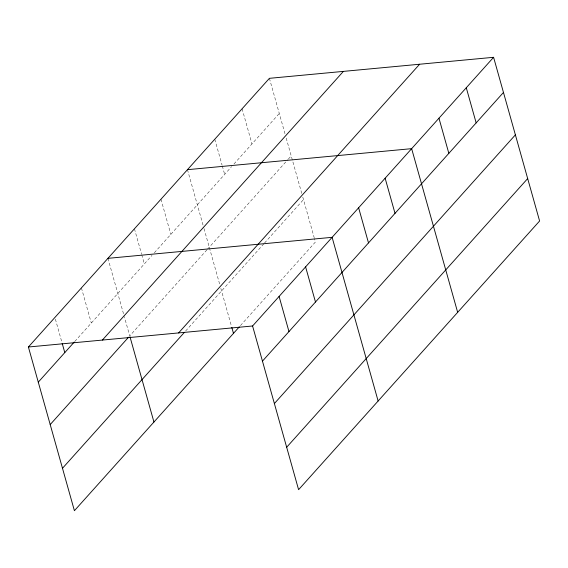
<?xml version="1.0" encoding="UTF-8"?>
<svg xmlns="http://www.w3.org/2000/svg" width="568" height="568" viewBox="0 0 568 568"><rect width="100%" height="100%" fill="white"/><g stroke="black" fill="none" stroke-linecap="round" stroke-linejoin="round"><path stroke-width="0.43" stroke-dasharray="2.84 2.13" d="M74.806 341.432L151.983 255.394M154.34 252.767L231.63 166.594M233.959 164.003L279.286 113.465M206.908 249.863L129.738 335.901L124.491 317.242M207.498 249.21L287.727 159.771M288.303 159.125L291.214 155.888M185.615 331.009L263.978 243.651M264.56 242.997L303.497 199.595M240.449 325.592L315.417 242.011L314.466 238.617M269.409 78.327L285.25 134.68M286.201 138.074L301.842 193.709M302.787 197.075L314.225 237.772M242.096 108.779L251.972 143.917M214.782 139.224L222.074 165.167M222.308 165.998L224.658 174.369M187.468 169.676L203.784 227.725M204.019 228.577L219.901 285.058M220.845 288.423L231.566 326.579M160.957 199.233L170.833 234.371M134.446 228.79L141.503 253.889M141.737 254.727L144.322 263.928M107.934 258.341L124.25 316.39M81.423 287.898L91.299 323.036M55.38 319.124L61.969 342.554"/><path stroke-width="0.85" d="M239.291 326.884L74.408 510.696L28.4 347.005L269.409 78.327L493.592 57.304L539.6 220.995L298.591 489.673L252.582 325.989L493.592 57.304M38.276 382.15L74.216 342.085M102.382 340.069L343.391 71.39M50.204 424.566L128.56 337.214M178.601 332.926L419.61 64.241M62.487 468.273L184.437 332.323M262.459 361.127L503.468 92.449M274.379 403.55L515.389 134.864M286.662 447.257L527.679 178.572M187.468 169.676L411.644 148.66L457.659 312.343M107.934 258.341L332.11 237.325L378.125 401.008M28.4 347.005L252.582 325.989M466.278 87.756L476.154 122.894M438.957 118.208L448.841 153.346M385.132 178.21L395.016 213.355M358.621 207.767L368.504 242.905M305.598 266.875L315.481 302.02M279.094 296.432L288.97 331.57M231.808 327.424L233.476 333.366M129.973 336.746L153.942 422.031M62.203 343.391L64.787 352.593"/></g></svg>
